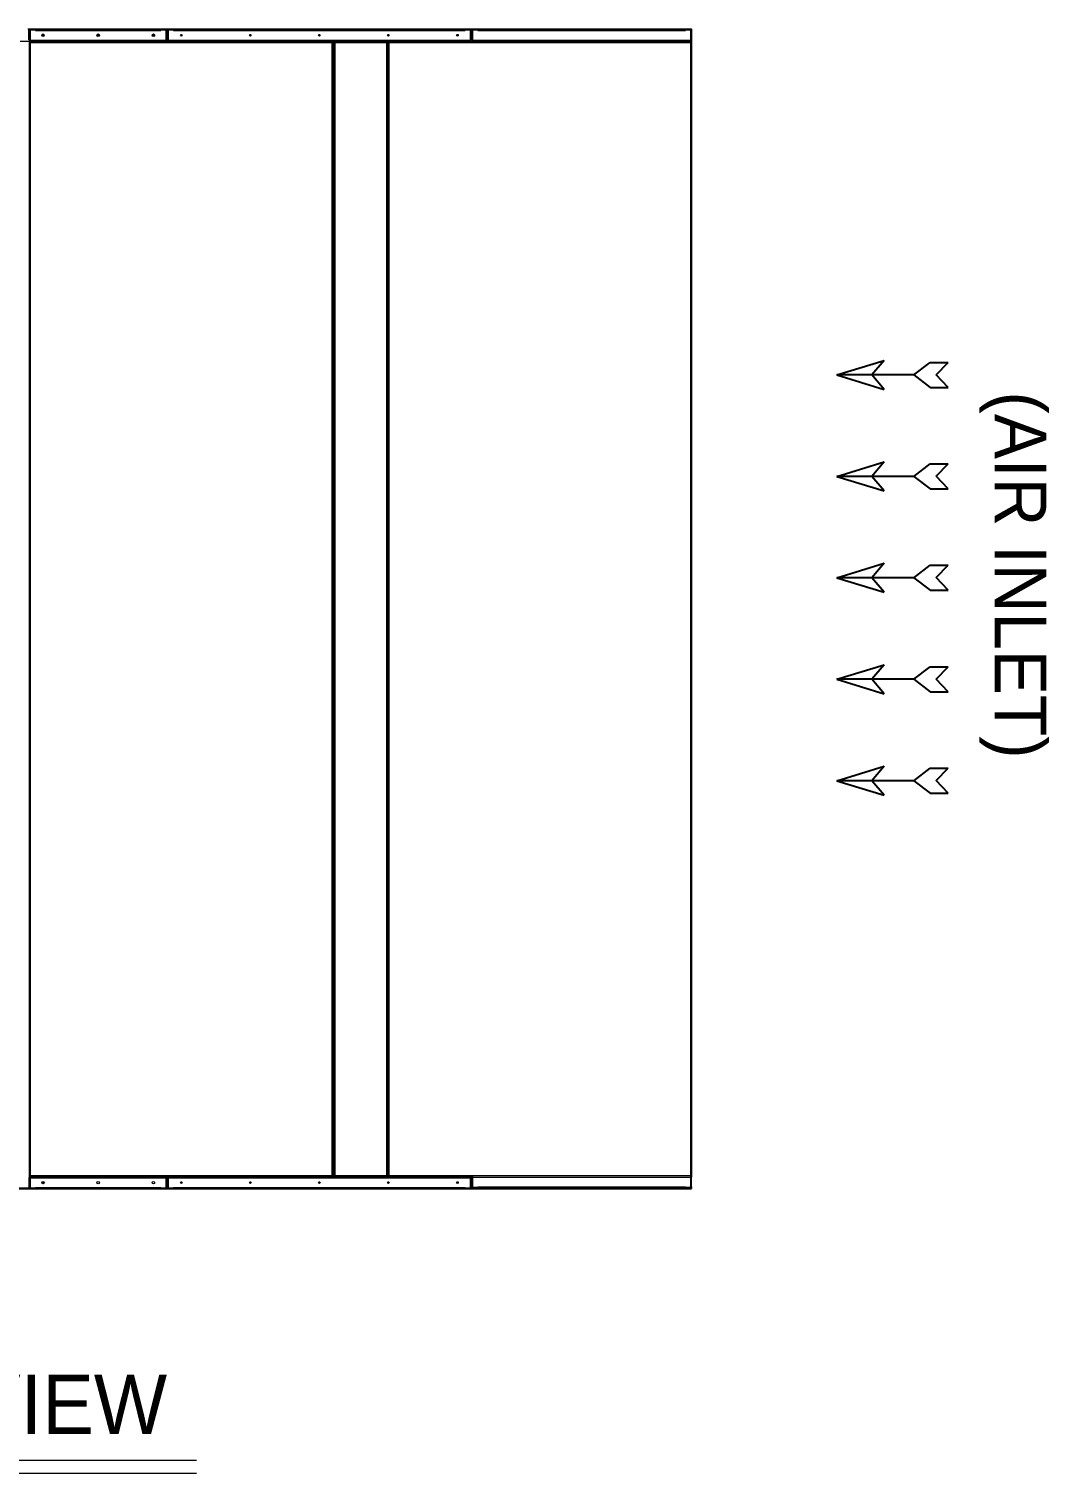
# Model space of a CAD drawing. Header units: millimetres. Extents: x -17070 to 42971, y -291348 to 40590.
# Drawn here: x -4149 to -454, y -277912 to -272681 of the extents above; entities that cross this region are included whole.
import ezdxf
from ezdxf.enums import TextEntityAlignment as Align

# ---------------------------------------------------------------- set-up
doc = ezdxf.new("R2010")
doc.units = ezdxf.units.MM
for name, color, linetype in [('냉각탑_box', 1, 'Continuous'), ('냉각탑_dim', 1, 'Continuous'), ('냉각탑_text', 3, 'Continuous')]:
    doc.layers.add(name, color=color, linetype=linetype)
doc.styles.add('돋움', font='Dotum.ttf')

# ---------------------------------------------------------------- blocks, each defined once
blk = doc.blocks.new('화살표 IN OUT')
at = {"layer": '냉각탑_dim'}
for p, q in [((-163.5, 50), (-121.5, 0)), ((0, 0), (-163.5, 50)), ((-322.7, 43), (-383.9, 43)), ((-343.1, 0.5), (-383.9, 43)), ((-383.9, -43), (-343.1, 0.5)), ((-266.4, 0), (-322.7, 43)), ((-266.4, 0), (-322.7, -43)), ((-266.4, 0), (0, 0)), ((-163.5, -50), (-121.5, 0)), ((0, 0), (-163.5, -50)), ((-322.7, -43), (-383.9, -43))]:
    blk.add_line(p, q, dxfattribs=at)

msp = doc.modelspace()

# ---------------------------------------------------------------- linework, layer by layer
at = {"lineweight": 20}
for p, q in [((-4152.1, -272681.1), (-1749.9, -272681.1)), ((-1751.4, -272681.1), (-1749.9, -276881.1)), ((-1748.8, -272682.3), (-1748.8, -272681.1)), ((-1749.9, -276881.1), (-7148.6, -276881.1)), ((-1748.8, -276879.9), (-1748.8, -276881.1))]:
    msp.add_line(p, q, dxfattribs=at)
at = {"color": 7, "lineweight": 20, "ltscale": 0.015833}
for p, q in [((-4148.8, -272720.3), (-4148.8, -272682.3)), ((-4148.8, -276841.9), (-4148.8, -276879.9))]:
    msp.add_line(p, q, dxfattribs=at)
at = {"color": 7, "lineweight": 20, "ltscale": 0.001083}
for p, q in [((-4146.8, -272682.3), (-4144.2, -272682.3)), ((-1748.8, -272682.3), (-1751.4, -272682.3)), ((-1748.8, -276879.9), (-7148.6, -276879.9))]:
    msp.add_line(p, q, dxfattribs=at)
at = {"color": 7, "lineweight": 20, "ltscale": 0.00172}
msp.add_line((-4146.8, -272686.5), (-4146.8, -272682.3), dxfattribs=at)
at = {"color": 7, "lineweight": 20, "ltscale": 0.014667}
for p, q in [((-4146.8, -272686.5), (-4146.8, -272721.7)), ((-4144.8, -272721.7), (-4144.8, -272686.5)), ((-3650.8, -272721.7), (-3650.8, -272686.5)), ((-3648.8, -272686.5), (-3648.8, -272721.7)), ((-3646.8, -272686.5), (-3646.8, -272721.7)), ((-3644.8, -272721.7), (-3644.8, -272686.5)), ((-2548.8, -272721.7), (-2548.8, -272686.5)), ((-2546.8, -272686.5), (-2546.8, -272721.7)), ((-2544.8, -272686.5), (-2544.8, -272721.7)), ((-2542.8, -272721.7), (-2542.8, -272686.5)), ((-1750.8, -272721.7), (-1750.8, -272686.5)), ((-1748.8, -272686.5), (-1748.8, -272721.7)), ((-4146.8, -276877.7), (-4146.8, -276842.5)), ((-4144.8, -276842.5), (-4144.8, -276877.7)), ((-3650.8, -276842.5), (-3650.8, -276877.7)), ((-3648.8, -276877.7), (-3648.8, -276842.5)), ((-3646.8, -276877.7), (-3646.8, -276842.5)), ((-3644.8, -276842.5), (-3644.8, -276877.7)), ((-2548.8, -276842.5), (-2548.8, -276877.7)), ((-2546.8, -276877.7), (-2546.8, -276842.5)), ((-2544.8, -276875.7), (-2544.8, -276840.5)), ((-2542.8, -276840.5), (-2542.8, -276875.7)), ((-1750.8, -276840.5), (-1750.8, -276875.7)), ((-1748.8, -276875.7), (-1748.8, -276840.5))]:
    msp.add_line(p, q, dxfattribs=at)
at = {"color": 7, "lineweight": 20, "ltscale": 0.000873136}
msp.add_line((-4144.2, -272683.2), (-4144.2, -272681.1), dxfattribs=at)
at = {"color": 7, "lineweight": 20, "ltscale": 0.015146}
msp.add_line((-4144.2, -272685.4), (-4144.2, -272721.7), dxfattribs=at)
at = {"color": 7, "lineweight": 20, "ltscale": 0.01525}
for p, q in [((-4143.9, -272685.1), (-4143.9, -272721.7)), ((-3651.7, -272721.7), (-3651.7, -272685.1)), ((-3643.9, -272685.1), (-3643.9, -272721.7)), ((-2549.7, -272721.7), (-2549.7, -272685.1)), ((-2541.9, -272685.1), (-2541.9, -272721.7)), ((-1751.7, -272721.7), (-1751.7, -272685.1)), ((-4143.9, -276879.1), (-4143.9, -276842.5)), ((-3651.7, -276842.5), (-3651.7, -276879.1)), ((-3643.9, -276879.1), (-3643.9, -276842.5)), ((-2549.7, -276842.5), (-2549.7, -276879.1)), ((-2541.9, -276877.1), (-2541.9, -276840.5)), ((-1751.7, -276840.5), (-1751.7, -276877.1))]:
    msp.add_line(p, q, dxfattribs=at)
at = {"color": 7, "lineweight": 20, "ltscale": 0.007958}
for p, q in [((-4143.9, -272685.1), (-4124.8, -272685.1)), ((-3670.8, -272685.1), (-3651.7, -272685.1)), ((-3643.9, -272685.1), (-3624.8, -272685.1)), ((-2568.8, -272685.1), (-2549.7, -272685.1)), ((-2541.9, -272685.1), (-2522.8, -272685.1)), ((-1770.8, -272685.1), (-1751.7, -272685.1)), ((-4143.9, -276879.1), (-4124.8, -276879.1)), ((-3670.8, -276879.1), (-3651.7, -276879.1)), ((-3643.9, -276879.1), (-3624.8, -276879.1)), ((-2568.8, -276879.1), (-2549.7, -276879.1)), ((-2541.9, -276877.1), (-2522.8, -276877.1)), ((-1770.8, -276877.1), (-1751.7, -276877.1))]:
    msp.add_line(p, q, dxfattribs=at)
at = {"color": 7, "lineweight": 20, "ltscale": 0.006917}
for p, q in [((-4143.4, -272683.1), (-4126.8, -272683.1)), ((-4143.4, -272685.1), (-4126.8, -272685.1)), ((-3668.8, -272683.1), (-3652.2, -272683.1)), ((-3668.8, -272685.1), (-3652.2, -272685.1)), ((-3626.8, -272683.1), (-3643.4, -272683.1)), ((-3626.8, -272685.1), (-3643.4, -272685.1)), ((-2566.8, -272683.1), (-2550.2, -272683.1)), ((-2566.8, -272685.1), (-2550.2, -272685.1)), ((-2541.4, -272683.1), (-2524.8, -272683.1)), ((-2541.4, -272685.1), (-2524.8, -272685.1)), ((-1768.8, -272683.1), (-1752.2, -272683.1)), ((-1768.8, -272685.1), (-1752.2, -272685.1)), ((-4143.4, -276881.1), (-4126.8, -276881.1)), ((-3668.8, -276881.1), (-3652.2, -276881.1)), ((-3626.8, -276881.1), (-3643.4, -276881.1)), ((-2566.8, -276881.1), (-2550.2, -276881.1)), ((-2541.4, -276879.1), (-2524.8, -276879.1)), ((-1768.8, -276879.1), (-1752.2, -276879.1))]:
    msp.add_line(p, q, dxfattribs=at)
at = {"color": 7, "lineweight": 20, "ltscale": 0.000833333}
for p, q in [((-4126.8, -272683.1), (-4126.8, -272685.1)), ((-3670.8, -272683.1), (-3670.8, -272685.1)), ((-3670.8, -272683.1), (-3670.8, -272685.1)), ((-3668.8, -272683.1), (-3668.8, -272685.1)), ((-3626.8, -272683.1), (-3626.8, -272685.1)), ((-2568.8, -272683.1), (-2568.8, -272685.1)), ((-2568.8, -272683.1), (-2568.8, -272685.1)), ((-2566.8, -272683.1), (-2566.8, -272685.1)), ((-2524.8, -272683.1), (-2524.8, -272685.1)), ((-1770.8, -272683.1), (-1770.8, -272685.1)), ((-1770.8, -272683.1), (-1770.8, -272685.1)), ((-1768.8, -272683.1), (-1768.8, -272685.1)), ((-3832.9, -272725.1), (-3832.9, -272727.1)), ((-3776.9, -272727.1), (-3776.9, -272725.1)), ((-3183, -272725.1), (-3183, -272727.1)), ((-3179.7, -272727.1), (-3179.7, -272725.1)), ((-2851.4, -272726.8), (-2851.4, -272728.8)), ((-1806.5, -272725.1), (-1806.5, -272727.1)), ((-3046.8, -272971.1), (-3044.8, -272971.1)), ((-2850.8, -272971.1), (-2848.8, -272971.1)), ((-3046.8, -272997.7), (-3044.8, -272997.7)), ((-3046.8, -272999.1), (-3044.8, -272999.1)), ((-3044.8, -272999.1), (-3046.8, -272999.1)), ((-3044.8, -273001.1), (-3046.8, -273001.1)), ((-3044.8, -273002.5), (-3046.8, -273002.5)), ((-2850.8, -272997.7), (-2848.8, -272997.7)), ((-2848.8, -272999.1), (-2850.8, -272999.1)), ((-2848.8, -273001.1), (-2850.8, -273001.1)), ((-2848.8, -273002.2), (-2850.8, -273002.2)), ((-2848.8, -273005), (-2850.8, -273005)), ((-2850.8, -273007), (-2848.8, -273007)), ((-2850.8, -273008.6), (-2848.8, -273008.6)), ((-2848.8, -273009.8), (-2850.8, -273009.8)), ((-2850.8, -273753.8), (-2848.8, -273753.8)), ((-3046.8, -273765.7), (-3044.8, -273765.7)), ((-3044.8, -273767.1), (-3046.8, -273767.1)), ((-3044.8, -273769.1), (-3046.8, -273769.1)), ((-3046.8, -273771.1), (-3044.8, -273771.1)), ((-3046.8, -273773.1), (-3044.8, -273773.1)), ((-3044.8, -273774.5), (-3046.8, -273774.5)), ((-3044.8, -273801.1), (-3046.8, -273801.1)), ((-2850.8, -273771.1), (-2848.8, -273771.1)), ((-2850.8, -273773.1), (-2848.8, -273773.1)), ((-2848.8, -273774.5), (-2850.8, -273774.5)), ((-2848.8, -273801.1), (-2850.8, -273801.1)), ((-3046.8, -273984.1), (-3044.8, -273984.1)), ((-2850.8, -273984.1), (-2848.8, -273984.1)), ((-3044.8, -274020.7), (-3046.8, -274020.7)), ((-3044.8, -274022.1), (-3046.8, -274022.1)), ((-3044.8, -274065.1), (-3046.8, -274065.1)), ((-3044.8, -274066.7), (-3046.8, -274066.7)), ((-3044.8, -274068.7), (-3046.8, -274068.7)), ((-2848.8, -274020.7), (-2850.8, -274020.7)), ((-2848.8, -274022.1), (-2850.8, -274022.1)), ((-2848.8, -274025.1), (-2850.8, -274025.1)), ((-2848.8, -274027.1), (-2850.8, -274027.1)), ((-2848.8, -274028), (-2850.8, -274028)), ((-2850.8, -274062.2), (-2848.8, -274062.2)), ((-2848.8, -274063.1), (-2850.8, -274063.1)), ((-2848.8, -274065.1), (-2850.8, -274065.1)), ((-2848.8, -274065.1), (-2850.8, -274065.1)), ((-2848.8, -274066.7), (-2850.8, -274066.7)), ((-2848.8, -274068.7), (-2850.8, -274068.7)), ((-3044.8, -274072.1), (-3046.8, -274072.1)), ((-3046.8, -274073.5), (-3044.8, -274073.5)), ((-3044.8, -274110.1), (-3046.8, -274110.1)), ((-2848.8, -274072.1), (-2850.8, -274072.1)), ((-2850.8, -274073.5), (-2848.8, -274073.5)), ((-2848.8, -274110.1), (-2850.8, -274110.1)), ((-3046.8, -274443.1), (-3044.8, -274443.1)), ((-3046.8, -274469.7), (-3044.8, -274469.7)), ((-3046.8, -274471.1), (-3044.8, -274471.1)), ((-3044.8, -274471.1), (-3046.8, -274471.1)), ((-3044.8, -274473.1), (-3046.8, -274473.1)), ((-3044.8, -274474.5), (-3046.8, -274474.5)), ((-2850.8, -274443.1), (-2848.8, -274443.1)), ((-2850.8, -274469.7), (-2848.8, -274469.7)), ((-2848.8, -274471.1), (-2850.8, -274471.1)), ((-2848.8, -274473), (-2850.8, -274473)), ((-2848.8, -274473.1), (-2850.8, -274473.1)), ((-2850.8, -274475), (-2848.8, -274475)), ((-2850.8, -274476.6), (-2848.8, -274476.6)), ((-2848.8, -274477.8), (-2850.8, -274477.8)), ((-3046.8, -275087.7), (-3044.8, -275087.7)), ((-3044.8, -275089.1), (-3046.8, -275089.1)), ((-3044.8, -275091.1), (-3046.8, -275091.1)), ((-3046.8, -275093.1), (-3044.8, -275093.1)), ((-3046.8, -275095.1), (-3044.8, -275095.1)), ((-3044.8, -275096.5), (-3046.8, -275096.5)), ((-2850.8, -275071.8), (-2848.8, -275071.8)), ((-2848.8, -275091.8), (-2850.8, -275091.8)), ((-2850.8, -275093.1), (-2848.8, -275093.1)), ((-2850.8, -275095.1), (-2848.8, -275095.1)), ((-2848.8, -275096.5), (-2850.8, -275096.5)), ((-3044.8, -275123.1), (-3046.8, -275123.1)), ((-2848.8, -275123.1), (-2850.8, -275123.1)), ((-3046.8, -275456.1), (-3044.8, -275456.1)), ((-2850.8, -275456.1), (-2848.8, -275456.1)), ((-3044.8, -275492.7), (-3046.8, -275492.7)), ((-3044.8, -275494.1), (-3046.8, -275494.1)), ((-2848.8, -275492.7), (-2850.8, -275492.7)), ((-2848.8, -275494.1), (-2850.8, -275494.1)), ((-2848.8, -275497.1), (-2850.8, -275497.1)), ((-2848.8, -275499.1), (-2850.8, -275499.1)), ((-2848.8, -275500), (-2850.8, -275500)), ((-2850.8, -275534.2), (-2848.8, -275534.2)), ((-2848.8, -275535.1), (-2850.8, -275535.1)), ((-3044.8, -275537.1), (-3046.8, -275537.1)), ((-3044.8, -275538.7), (-3046.8, -275538.7)), ((-3044.8, -275540.7), (-3046.8, -275540.7)), ((-3044.8, -275544.1), (-3046.8, -275544.1)), ((-3046.8, -275545.5), (-3044.8, -275545.5)), ((-3044.8, -275582.1), (-3046.8, -275582.1)), ((-2848.8, -275537.1), (-2850.8, -275537.1)), ((-2848.8, -275537.1), (-2850.8, -275537.1)), ((-2848.8, -275538.7), (-2850.8, -275538.7)), ((-2848.8, -275540.7), (-2850.8, -275540.7)), ((-2848.8, -275544.1), (-2850.8, -275544.1)), ((-2850.8, -275545.5), (-2848.8, -275545.5)), ((-2848.8, -275582.1), (-2850.8, -275582.1)), ((-3046.8, -275765.1), (-3044.8, -275765.1)), ((-3046.8, -275791.7), (-3044.8, -275791.7)), ((-3046.8, -275793.1), (-3044.8, -275793.1)), ((-3044.8, -275793.1), (-3046.8, -275793.1)), ((-3044.8, -275795.1), (-3046.8, -275795.1)), ((-3044.8, -275796.5), (-3046.8, -275796.5)), ((-2850.8, -275765.1), (-2848.8, -275765.1)), ((-2850.8, -275791.7), (-2848.8, -275791.7)), ((-2848.8, -275792), (-2850.8, -275792)), ((-2848.8, -275793.1), (-2850.8, -275793.1)), ((-2848.8, -275795.1), (-2850.8, -275795.1)), ((-2850.8, -275795.6), (-2848.8, -275795.6)), ((-2848.8, -275796.8), (-2850.8, -275796.8)), ((-3046.8, -276559.7), (-3044.8, -276559.7)), ((-3044.8, -276561.1), (-3046.8, -276561.1)), ((-3044.8, -276563.1), (-3046.8, -276563.1)), ((-3046.8, -276565.1), (-3044.8, -276565.1)), ((-3046.8, -276567.1), (-3044.8, -276567.1)), ((-3044.8, -276568.5), (-3046.8, -276568.5)), ((-2850.8, -276540.8), (-2848.8, -276540.8)), ((-2848.8, -276560.8), (-2850.8, -276560.8)), ((-2850.8, -276565.1), (-2848.8, -276565.1)), ((-2850.8, -276567.1), (-2848.8, -276567.1)), ((-2848.8, -276568.5), (-2850.8, -276568.5)), ((-3044.8, -276595.1), (-3046.8, -276595.1)), ((-2848.8, -276595.1), (-2850.8, -276595.1)), ((-3044.8, -276833.7), (-3046.8, -276833.7)), ((-3044.8, -276837.1), (-3046.8, -276837.1)), ((-2850.8, -276834.1), (-2848.8, -276834.1)), ((-4126.8, -276881.1), (-4126.8, -276879.1)), ((-3670.8, -276881.1), (-3670.8, -276879.1)), ((-3670.8, -276881.1), (-3670.8, -276879.1)), ((-3668.8, -276881.1), (-3668.8, -276879.1)), ((-3626.8, -276881.1), (-3626.8, -276879.1)), ((-2568.8, -276881.1), (-2568.8, -276879.1)), ((-2568.8, -276881.1), (-2568.8, -276879.1)), ((-2566.8, -276881.1), (-2566.8, -276879.1)), ((-2524.8, -276879.1), (-2524.8, -276877.1)), ((-1770.8, -276879.1), (-1770.8, -276877.1)), ((-1770.8, -276879.1), (-1770.8, -276877.1)), ((-1768.8, -276879.1), (-1768.8, -276877.1))]:
    msp.add_line(p, q, dxfattribs=at)
at = {"color": 7, "lineweight": 20, "ltscale": 0.000834351}
msp.add_line((-4126.8, -272684.3), (-4124.8, -272684.3), dxfattribs=at)
at = {"color": 7, "lineweight": 20, "ltscale": 0.000834357}
msp.add_line((-4126.8, -272685.1), (-4124.8, -272685.1), dxfattribs=at)
at = {"color": 7, "lineweight": 20, "ltscale": 0.189167}
for p, q in [((-4124.8, -272683.1), (-3670.8, -272683.1)), ((-4124.8, -272683.1), (-3670.8, -272683.1)), ((-4124.8, -272686.5), (-3670.8, -272686.5)), ((-4124.8, -276877.7), (-3670.8, -276877.7)), ((-4124.8, -276881.1), (-3670.8, -276881.1))]:
    msp.add_line(p, q, dxfattribs=at)
at = {"color": 7, "lineweight": 20, "ltscale": 0.001417}
for p, q in [((-4124.8, -272683.1), (-4124.8, -272686.5)), ((-3624.8, -272683.1), (-3624.8, -272686.5)), ((-2522.8, -272683.1), (-2522.8, -272686.5)), ((-4124.8, -276881.1), (-4124.8, -276877.7)), ((-3624.8, -276881.1), (-3624.8, -276877.7)), ((-2522.8, -276879.1), (-2522.8, -276875.7))]:
    msp.add_line(p, q, dxfattribs=at)
at = {"color": 7, "lineweight": 20, "ltscale": 0.000583333}
for p, q in [((-4124.8, -272685.1), (-4124.8, -272686.5)), ((-3670.8, -272686.5), (-3670.8, -272685.1)), ((-3624.8, -272685.1), (-3624.8, -272686.5)), ((-2568.8, -272686.5), (-2568.8, -272685.1)), ((-2522.8, -272685.1), (-2522.8, -272686.5)), ((-1770.8, -272686.5), (-1770.8, -272685.1)), ((-4124.8, -276879.1), (-4124.8, -276877.7)), ((-3670.8, -276877.7), (-3670.8, -276879.1)), ((-3624.8, -276879.1), (-3624.8, -276877.7)), ((-2568.8, -276877.7), (-2568.8, -276879.1)), ((-2522.8, -276877.1), (-2522.8, -276875.7)), ((-1770.8, -276875.7), (-1770.8, -276877.1))]:
    msp.add_line(p, q, dxfattribs=at)
at = {"color": 7, "lineweight": 20, "ltscale": 0.000832315}
msp.add_line((-3670.8, -272684.3), (-3668.8, -272684.3), dxfattribs=at)
at = {"color": 7, "lineweight": 20, "ltscale": 0.00083231}
msp.add_line((-3670.8, -272685.1), (-3668.8, -272685.1), dxfattribs=at)
at = {"color": 7, "lineweight": 20, "ltscale": 0.015212}
for p, q in [((-3651.7, -272685.2), (-3651.7, -272721.7)), ((-2549.7, -272685.2), (-2549.7, -272721.7)), ((-1751.7, -272685.2), (-1751.7, -272721.7)), ((-3651.7, -276879), (-3651.7, -276842.5)), ((-2549.7, -276879), (-2549.7, -276842.5)), ((-1751.7, -276877), (-1751.7, -276840.5))]:
    msp.add_line(p, q, dxfattribs=at)
at = {"color": 7, "lineweight": 20, "ltscale": 0.001506}
msp.add_line((-3649.6, -272684.3), (-3646, -272684.3), dxfattribs=at)
at = {"color": 7, "lineweight": 20, "ltscale": 0.000374999}
for p, q in [((-3643.9, -272688.5), (-3644.8, -272688.5)), ((-3643.9, -276875.7), (-3644.8, -276875.7))]:
    msp.add_line(p, q, dxfattribs=at)
at = {"color": 7, "lineweight": 20, "ltscale": 0.000833847}
msp.add_line((-3626.8, -272684.3), (-3624.8, -272684.3), dxfattribs=at)
at = {"color": 7, "lineweight": 20, "ltscale": 0.000833853}
msp.add_line((-3626.8, -272685.1), (-3624.8, -272685.1), dxfattribs=at)
at = {"color": 7, "lineweight": 20, "ltscale": 0.037104}
msp.add_line((-3535.8, -272683.1), (-3624.8, -272683.1), dxfattribs=at)
at = {"color": 7, "lineweight": 20, "ltscale": 0.44}
for p, q in [((-3624.8, -272683.1), (-2568.8, -272683.1)), ((-3624.8, -272686.5), (-2568.8, -272686.5)), ((-3624.8, -276877.7), (-2568.8, -276877.7)), ((-3624.8, -276881.1), (-2568.8, -276881.1))]:
    msp.add_line(p, q, dxfattribs=at)
at = {"color": 7, "lineweight": 20, "ltscale": 0.004146}
msp.add_line((-3535.8, -272683.1), (-3525.8, -272683.1), dxfattribs=at)
at = {"color": 7, "lineweight": 20, "ltscale": 0.004167}
msp.add_line((-3525.8, -272683.1), (-3515.8, -272683.1), dxfattribs=at)
at = {"color": 7, "lineweight": 20, "ltscale": 0.394604}
msp.add_line((-2568.8, -272683.1), (-3515.9, -272683.1), dxfattribs=at)
at = {"color": 7, "lineweight": 20, "ltscale": 0.000832819}
msp.add_line((-2568.8, -272684.3), (-2566.8, -272684.3), dxfattribs=at)
at = {"color": 7, "lineweight": 20, "ltscale": 0.000832814}
msp.add_line((-2568.8, -272685.1), (-2566.8, -272685.1), dxfattribs=at)
at = {"color": 7, "lineweight": 20, "ltscale": 0.000375001}
for p, q in [((-2548.8, -272688.5), (-2549.7, -272688.5)), ((-2548.8, -276875.7), (-2549.7, -276875.7))]:
    msp.add_line(p, q, dxfattribs=at)
at = {"color": 7, "lineweight": 20, "ltscale": 0.001508}
msp.add_line((-2547.6, -272684.3), (-2544, -272684.3), dxfattribs=at)
at = {"color": 7, "lineweight": 20, "ltscale": 0.000833959}
msp.add_line((-2524.8, -272684.3), (-2522.8, -272684.3), dxfattribs=at)
at = {"color": 7, "lineweight": 20, "ltscale": 0.000833964}
msp.add_line((-2524.8, -272685.1), (-2522.8, -272685.1), dxfattribs=at)
at = {"color": 7, "lineweight": 20, "ltscale": 0.313333}
for p, q in [((-2522.8, -272683.1), (-1770.8, -272683.1)), ((-2522.8, -272686.5), (-1770.8, -272686.5)), ((-2522.8, -276875.7), (-1770.8, -276875.7)), ((-2522.8, -276879.1), (-1770.8, -276879.1))]:
    msp.add_line(p, q, dxfattribs=at)
at = {"color": 7, "lineweight": 20, "ltscale": 0.000832693}
msp.add_line((-1770.8, -272684.3), (-1768.8, -272684.3), dxfattribs=at)
at = {"color": 7, "lineweight": 20, "ltscale": 0.000832687}
msp.add_line((-1770.8, -272685.1), (-1768.8, -272685.1), dxfattribs=at)
at = {"color": 7, "lineweight": 20, "ltscale": 0.000872667}
msp.add_line((-1751.4, -272683.2), (-1751.4, -272681.1), dxfattribs=at)
at = {"color": 7, "lineweight": 20, "ltscale": 0.015148}
msp.add_line((-1751.4, -272685.4), (-1751.4, -272721.7), dxfattribs=at)
at = {"color": 7, "lineweight": 20, "ltscale": 0.001669}
msp.add_line((-1748.8, -272682.3), (-1748.8, -272686.3), dxfattribs=at)
at = {"color": 7, "lineweight": 20, "ltscale": 0.015372}
msp.add_line((-4180.4, -272725.1), (-4143.5, -272725.1), dxfattribs=at)
at = {"color": 7, "lineweight": 20, "ltscale": 0.001387}
msp.add_line((-4146.8, -272725.1), (-4146.8, -272721.8), dxfattribs=at)
at = {"color": 7, "lineweight": 20, "ltscale": 0.000562932}
for p, q in [((-4145.5, -272728.8), (-4146.8, -272728.8)), ((-3048.2, -272728.8), (-3046.8, -272728.8)), ((-3043.5, -272728.8), (-3044.8, -272728.8)), ((-2852.8, -272726.8), (-2851.4, -272726.8)), ((-2852.2, -272728.8), (-2850.8, -272728.8)), ((-2847.5, -272728.8), (-2848.8, -272728.8)), ((-1750.2, -272728.8), (-1748.8, -272728.8)), ((-4145.5, -276837.4), (-4146.8, -276837.4)), ((-3048.2, -276837.4), (-3046.8, -276837.4)), ((-3043.5, -276837.4), (-3044.8, -276837.4)), ((-2852.2, -276837.4), (-2850.8, -276837.4)), ((-2847.5, -276837.4), (-2848.8, -276837.4)), ((-1750.2, -276837.4), (-1748.8, -276837.4))]:
    msp.add_line(p, q, dxfattribs=at)
at = {"color": 7, "lineweight": 20}
for p, q in [((-4146.8, -276837.4), (-4146.8, -272728.8)), ((-4143.4, -276835.7), (-4143.4, -272730.5)), ((-3050.2, -276835.7), (-3050.2, -272730.5)), ((-3046.8, -276837.4), (-3046.8, -272728.8)), ((-3044.8, -272728.8), (-3044.8, -276837.4)), ((-3041.4, -272730.5), (-3041.4, -276835.7)), ((-2854.2, -272730.5), (-2854.2, -276835.7)), ((-2850.8, -272728.8), (-2850.8, -276837.4)), ((-2848.8, -272728.8), (-2848.8, -276837.4)), ((-2845.4, -272730.5), (-2845.4, -276835.7)), ((-1752.2, -272730.5), (-1752.2, -276835.7)), ((-1748.8, -272728.8), (-1748.8, -276837.4))]:
    msp.add_line(p, q, dxfattribs=at)
at = {"color": 7, "lineweight": 20, "ltscale": 0.000448698}
for p, q in [((-4145.5, -272724.4), (-4144.8, -272723.6)), ((-3650.2, -272724.4), (-3650.8, -272723.6)), ((-3645.5, -272724.4), (-3644.8, -272723.6)), ((-2548.2, -272724.4), (-2548.8, -272723.6)), ((-2543.5, -272724.4), (-2542.8, -272723.6)), ((-1750.2, -272724.4), (-1750.8, -272723.6)), ((-4145.5, -276839.8), (-4144.8, -276840.7)), ((-3650.2, -276839.8), (-3650.8, -276840.7)), ((-3645.5, -276839.8), (-3644.8, -276840.7)), ((-2548.2, -276839.8), (-2548.8, -276840.7))]:
    msp.add_line(p, q, dxfattribs=at)
at = {"color": 7, "lineweight": 20, "ltscale": 0.000502197}
for p, q in [((-4145.5, -272728.8), (-4144.3, -272728.8)), ((-3048.2, -272728.8), (-3049.4, -272728.8)), ((-3043.5, -272728.8), (-3042.3, -272728.8)), ((-2852.8, -272726.8), (-2854, -272726.8)), ((-2852.2, -272728.8), (-2853.4, -272728.8)), ((-2847.5, -272728.8), (-2846.3, -272728.8)), ((-1750.2, -272728.8), (-1751.4, -272728.8)), ((-4145.5, -276837.4), (-4144.3, -276837.4)), ((-3048.2, -276837.4), (-3049.4, -276837.4)), ((-3043.5, -276837.4), (-3042.3, -276837.4)), ((-2852.2, -276837.4), (-2853.4, -276837.4))]:
    msp.add_line(p, q, dxfattribs=at)
at = {"color": 7, "lineweight": 20, "ltscale": 0.000375}
for p, q in [((-4143.9, -272721.7), (-4144.8, -272721.7)), ((-4143.9, -272721.7), (-4144.8, -272721.7)), ((-4143.9, -272727.1), (-4144.8, -272727.1)), ((-3651.7, -272721.7), (-3650.8, -272721.7)), ((-3651.7, -272721.7), (-3650.8, -272721.7)), ((-3643.9, -272721.7), (-3644.8, -272721.7)), ((-3643.9, -272721.7), (-3644.8, -272721.7)), ((-3049.7, -272727.1), (-3048.8, -272727.1)), ((-3041.9, -272727.1), (-3042.8, -272727.1)), ((-2853.7, -272727.1), (-2852.8, -272727.1)), ((-2845.9, -272727.1), (-2846.8, -272727.1)), ((-2549.7, -272721.7), (-2548.8, -272721.7)), ((-2549.7, -272721.7), (-2548.8, -272721.7)), ((-2541.9, -272721.7), (-2542.8, -272721.7)), ((-2541.9, -272721.7), (-2542.8, -272721.7)), ((-1751.7, -272721.7), (-1750.8, -272721.7)), ((-1751.7, -272721.7), (-1750.8, -272721.7)), ((-1751.7, -272727.1), (-1750.8, -272727.1)), ((-3045.5, -274028), (-3045.5, -274027.1)), ((-3045.5, -274062.2), (-3045.5, -274063.1)), ((-3045.5, -275500), (-3045.5, -275499.1)), ((-3045.5, -275534.2), (-3045.5, -275535.1)), ((-4143.9, -276839.1), (-4144.8, -276839.1)), ((-4143.9, -276842.5), (-4144.8, -276842.5)), ((-3651.7, -276842.5), (-3650.8, -276842.5)), ((-3643.9, -276842.5), (-3644.8, -276842.5)), ((-3049.7, -276839.1), (-3048.8, -276839.1)), ((-3041.9, -276839.1), (-3042.8, -276839.1)), ((-2853.7, -276839.1), (-2852.8, -276839.1)), ((-2845.9, -276839.1), (-2846.8, -276839.1)), ((-2549.7, -276842.5), (-2548.8, -276842.5)), ((-2541.9, -276840.5), (-2542.8, -276840.5)), ((-1751.7, -276840.5), (-1750.8, -276840.5))]:
    msp.add_line(p, q, dxfattribs=at)
at = {"color": 7, "lineweight": 20, "ltscale": 0.001002}
for p, q in [((-4144.8, -272724.1), (-4144.8, -272721.7)), ((-3650.8, -272724.1), (-3650.8, -272721.7)), ((-3644.8, -272724.1), (-3644.8, -272721.7)), ((-2548.8, -272724.1), (-2548.8, -272721.7)), ((-2542.8, -272724.1), (-2542.8, -272721.7)), ((-1750.8, -272724.1), (-1750.8, -272721.7)), ((-4144.8, -276840.1), (-4144.8, -276842.5)), ((-3650.8, -276840.1), (-3650.8, -276842.5)), ((-3644.8, -276840.1), (-3644.8, -276842.5)), ((-2548.8, -276840.1), (-2548.8, -276842.5)), ((-2542.8, -276838.1), (-2542.8, -276840.5)), ((-1750.8, -276838.1), (-1750.8, -276840.5))]:
    msp.add_line(p, q, dxfattribs=at)
at = {"color": 7, "lineweight": 20, "ltscale": 0.000414929}
for p, q in [((-4144.8, -272728.1), (-4144.8, -272727.1)), ((-3048.8, -272728.1), (-3048.8, -272727.1)), ((-3042.8, -272728.1), (-3042.8, -272727.1)), ((-2853.4, -272726.1), (-2853.4, -272725.1)), ((-2852.8, -272728.1), (-2852.8, -272727.1)), ((-2846.8, -272728.1), (-2846.8, -272727.1)), ((-1750.8, -272728.1), (-1750.8, -272727.1)), ((-4144.8, -276838.1), (-4144.8, -276839.1)), ((-3048.8, -276838.1), (-3048.8, -276839.1)), ((-3042.8, -276838.1), (-3042.8, -276839.1)), ((-2852.8, -276838.1), (-2852.8, -276839.1)), ((-2846.8, -276838.1), (-2846.8, -276839.1))]:
    msp.add_line(p, q, dxfattribs=at)
at = {"color": 7, "lineweight": 20, "ltscale": 0.000293404}
for p, q in [((-4144.8, -272728.1), (-4144.8, -272728.8)), ((-3048.8, -272728.1), (-3048.8, -272728.8)), ((-3042.8, -272728.1), (-3042.8, -272728.8)), ((-2853.4, -272726.1), (-2853.4, -272726.8)), ((-2852.8, -272728.1), (-2852.8, -272728.8)), ((-2846.8, -272728.1), (-2846.8, -272728.8)), ((-1750.8, -272728.1), (-1750.8, -272728.8)), ((-4144.8, -276838.1), (-4144.8, -276837.4)), ((-3048.8, -276838.1), (-3048.8, -276837.4)), ((-3042.8, -276838.1), (-3042.8, -276837.4)), ((-2852.8, -276838.1), (-2852.8, -276837.4)), ((-2846.8, -276838.1), (-2846.8, -276837.4)), ((-1750.8, -276838.1), (-1750.8, -276837.4))]:
    msp.add_line(p, q, dxfattribs=at)
at = {"color": 7, "lineweight": 20, "ltscale": 4.00539e-05}
msp.add_line((-4144.2, -272725), (-4144.2, -272725.1), dxfattribs=at)
at = {"color": 7, "lineweight": 20, "ltscale": 0.205083}
for p, q in [((-4143.9, -272721.7), (-3651.7, -272721.7)), ((-4143.9, -276842.5), (-3651.7, -276842.5))]:
    msp.add_line(p, q, dxfattribs=at)
at = {"color": 7, "lineweight": 20, "ltscale": 0.455917}
for p, q in [((-4143.9, -272727.1), (-3049.7, -272727.1)), ((-3643.9, -272721.7), (-2549.7, -272721.7)), ((-2845.9, -272727.1), (-1751.7, -272727.1)), ((-3049.7, -276839.1), (-4143.9, -276839.1)), ((-3643.9, -276842.5), (-2549.7, -276842.5))]:
    msp.add_line(p, q, dxfattribs=at)
at = {"color": 7, "lineweight": 20, "ltscale": 0.204667}
for p, q in [((-4143.4, -272725.1), (-3652.2, -272725.1)), ((-4143.4, -276839.1), (-3652.2, -276839.1))]:
    msp.add_line(p, q, dxfattribs=at)
at = {"color": 7, "lineweight": 20, "ltscale": 0.4555}
for p, q in [((-4143.4, -272730.5), (-3050.2, -272730.5)), ((-3643.4, -272725.1), (-2550.2, -272725.1)), ((-2845.4, -272730.5), (-1752.2, -272730.5)), ((-3050.2, -276835.7), (-4143.4, -276835.7)), ((-3643.4, -276839.1), (-2550.2, -276839.1)), ((-1752.2, -276835.7), (-2845.4, -276835.7))]:
    msp.add_line(p, q, dxfattribs=at)
at = {"color": 7, "lineweight": 20, "ltscale": 0.000199275}
msp.add_line((-3733, -272726.8), (-3733.4, -272727.1), dxfattribs=at)
at = {"color": 7, "lineweight": 20, "ltscale": 0.000369598}
msp.add_line((-3733.2, -272726.1), (-3732.7, -272726.8), dxfattribs=at)
at = {"color": 7, "lineweight": 20, "ltscale": 0.001228}
msp.add_line((-3733, -272726.8), (-3730.1, -272726.8), dxfattribs=at)
at = {"color": 7, "lineweight": 20, "ltscale": 0.000708333}
msp.add_line((-3731.4, -272725.1), (-3731.4, -272726.8), dxfattribs=at)
at = {"color": 7, "lineweight": 20, "ltscale": 0.000125566}
msp.add_line((-3730.1, -272726.8), (-3730.1, -272727.1), dxfattribs=at)
at = {"color": 7, "lineweight": 20, "ltscale": 1.86596e-06}
msp.add_line((-3729.6, -272726.8), (-3729.6, -272726.8), dxfattribs=at)
at = {"color": 7, "lineweight": 20, "ltscale": 0.00022498}
msp.add_line((-3729.6, -272726.8), (-3729, -272726.8), dxfattribs=at)
at = {"color": 7, "lineweight": 20, "ltscale": 0.003628}
msp.add_line((-3652.2, -272725.1), (-3643.5, -272725.1), dxfattribs=at)
at = {"color": 7, "lineweight": 20, "ltscale": 0.000375519}
msp.add_line((-3643.9, -272721.7), (-3644.8, -272721.7), dxfattribs=at)
at = {"color": 7, "lineweight": 20, "ltscale": 0.0025}
msp.add_line((-3048.8, -272728.5), (-3042.8, -272728.5), dxfattribs=at)
at = {"color": 7, "lineweight": 20, "ltscale": 0.078417}
for p, q in [((-3041.9, -272727.1), (-2853.7, -272727.1)), ((-2853.7, -276839.1), (-3041.9, -276839.1))]:
    msp.add_line(p, q, dxfattribs=at)
at = {"color": 7, "lineweight": 20, "ltscale": 0.078}
for p, q in [((-3041.4, -272730.5), (-2854.2, -272730.5)), ((-2854.2, -276835.7), (-3041.4, -276835.7))]:
    msp.add_line(p, q, dxfattribs=at)
at = {"color": 7, "lineweight": 20, "ltscale": 0.014417}
for p, q in [((-2912.4, -272730.7), (-2947, -272730.7)), ((-2947, -276835.5), (-2912.4, -276835.5))]:
    msp.add_line(p, q, dxfattribs=at)
at = {"color": 7, "lineweight": 20, "ltscale": 0.001905}
msp.add_line((-2846.8, -272728.1), (-2851.4, -272728.1), dxfattribs=at)
at = {"color": 7, "lineweight": 20, "ltscale": 0.000374481}
msp.add_line((-2548.8, -272721.7), (-2549.7, -272721.7), dxfattribs=at)
at = {"color": 7, "lineweight": 20, "ltscale": 0.32925}
for p, q in [((-2541.9, -272721.7), (-1751.7, -272721.7)), ((-2541.9, -276840.5), (-1751.7, -276840.5))]:
    msp.add_line(p, q, dxfattribs=at)
at = {"color": 7, "lineweight": 20, "ltscale": 0.328833}
msp.add_line((-2541.4, -272725.1), (-1752.2, -272725.1), dxfattribs=at)
at = {"color": 7, "lineweight": 20, "ltscale": 0.000832956}
msp.add_line((-2523.5, -272727.1), (-2523.5, -272725.1), dxfattribs=at)
at = {"color": 7, "lineweight": 20, "ltscale": 0.000873628}
msp.add_line((-1751.4, -272725), (-1751.4, -272727.1), dxfattribs=at)
at = {"color": 7, "lineweight": 20, "ltscale": 0.000414952}
msp.add_line((-1749.8, -272728.1), (-1750.5, -272728.8), dxfattribs=at)
at = {"color": 7, "lineweight": 20, "ltscale": 0.002879}
msp.add_line((-1748.8, -272721.9), (-1748.8, -272728.8), dxfattribs=at)
at = {"color": 7, "lineweight": 20, "ltscale": 5.94511e-06}
msp.add_line((-1748.8, -272730.5), (-1748.8, -272730.5), dxfattribs=at)
at = {"color": 7, "lineweight": 20, "ltscale": 8.50581e-06}
msp.add_line((-1748.8, -272730.5), (-1748.8, -272730.5), dxfattribs=at)
at = {"color": 7, "lineweight": 20, "ltscale": 1.00793e-05}
for p, q in [((-1748.8, -272730.5), (-1748.8, -272730.5)), ((-1748.8, -276835.8), (-1748.8, -276835.7))]:
    msp.add_line(p, q, dxfattribs=at)
at = {"color": 7, "lineweight": 20, "ltscale": 0.000833717}
for p, q in [((-2850.8, -272887.2), (-2848.8, -272887.2)), ((-2850.8, -272892.4), (-2848.8, -272892.4)), ((-2850.8, -272965), (-2848.8, -272965)), ((-2850.8, -274433), (-2848.8, -274433)), ((-2850.8, -275752), (-2848.8, -275752)), ((-2850.8, -276665.4), (-2848.8, -276665.4)), ((-2850.8, -276670.6), (-2848.8, -276670.6))]:
    msp.add_line(p, q, dxfattribs=at)
at = {"color": 7, "lineweight": 20, "ltscale": 0.000833723}
for p, q in [((-2850.8, -273805.8), (-2848.8, -273805.8)), ((-2850.8, -275764), (-2848.8, -275764))]:
    msp.add_line(p, q, dxfattribs=at)
at = {"color": 7, "lineweight": 20, "ltscale": 0.000542151}
for p, q in [((-3045.5, -274025.1), (-3046.8, -274025.1)), ((-3045.5, -274027.1), (-3046.8, -274027.1)), ((-3045.5, -274028), (-3046.8, -274028)), ((-3046.8, -274062.2), (-3045.5, -274062.2)), ((-3045.5, -274063.1), (-3046.8, -274063.1)), ((-3045.5, -274065.1), (-3046.8, -274065.1)), ((-3045.5, -275497.1), (-3046.8, -275497.1)), ((-3045.5, -275499.1), (-3046.8, -275499.1)), ((-3045.5, -275500), (-3046.8, -275500)), ((-3046.8, -275534.2), (-3045.5, -275534.2)), ((-3045.5, -275535.1), (-3046.8, -275535.1)), ((-3045.5, -275537.1), (-3046.8, -275537.1))]:
    msp.add_line(p, q, dxfattribs=at)
at = {"color": 7, "lineweight": 20, "ltscale": 0.000291559}
for p, q in [((-3044.8, -274027.1), (-3045.5, -274027.1)), ((-3044.8, -274063.1), (-3045.5, -274063.1)), ((-3044.8, -275499.1), (-3045.5, -275499.1)), ((-3044.8, -275535.1), (-3045.5, -275535.1))]:
    msp.add_line(p, q, dxfattribs=at)
at = {"color": 7, "lineweight": 20, "ltscale": 0.01425}
for p, q in [((-3045.5, -274062.2), (-3045.5, -274028)), ((-3045.5, -275534.2), (-3045.5, -275500))]:
    msp.add_line(p, q, dxfattribs=at)
at = {"color": 7, "lineweight": 20, "ltscale": 0.000833304}
msp.add_line((-2850.8, -275123.8), (-2848.8, -275123.8), dxfattribs=at)
at = {"color": 7, "lineweight": 20, "ltscale": 0.002042}
msp.add_line((-4146.8, -276842.3), (-4146.8, -276837.4), dxfattribs=at)
at = {"color": 7, "lineweight": 20, "ltscale": 3.82162e-05}
msp.add_line((-4144.2, -276839.2), (-4144.2, -276839.1), dxfattribs=at)
at = {"color": 7, "lineweight": 20, "ltscale": 0.01475}
msp.add_line((-4144.2, -276877.9), (-4144.2, -276842.5), dxfattribs=at)
at = {"color": 7, "lineweight": 20, "ltscale": 7.29161e-06}
msp.add_line((-3643.5, -276839.1), (-3643.5, -276839.1), dxfattribs=at)
at = {"color": 7, "lineweight": 20, "ltscale": 0.125586}
msp.add_line((-2544.5, -276839.1), (-2845.9, -276839.1), dxfattribs=at)
at = {"color": 7, "lineweight": 20, "ltscale": 0.015145}
msp.add_line((-1751.4, -276876.9), (-1751.4, -276840.5), dxfattribs=at)
at = {"color": 7, "lineweight": 20, "ltscale": 0.000452155}
msp.add_line((-1750.2, -276837.8), (-1750.8, -276838.7), dxfattribs=at)
at = {"color": 7, "lineweight": 20, "ltscale": 0.000150117}
msp.add_line((-1748.9, -276838.8), (-1749.3, -276838.8), dxfattribs=at)
at = {"color": 7, "lineweight": 20, "ltscale": 5.94551e-06}
msp.add_line((-1748.8, -276835.7), (-1748.8, -276835.7), dxfattribs=at)
at = {"color": 7, "lineweight": 20, "ltscale": 2.11226e-05}
msp.add_line((-1748.8, -276835.8), (-1748.8, -276835.7), dxfattribs=at)
at = {"color": 7, "lineweight": 20, "ltscale": 8.50584e-06}
msp.add_line((-1748.8, -276835.7), (-1748.8, -276835.7), dxfattribs=at)
at = {"color": 7, "lineweight": 20, "ltscale": 0.001291}
msp.add_line((-1748.8, -276837.4), (-1748.8, -276840.5), dxfattribs=at)
at = {"ltscale": 500}
msp.add_line((-7148.6, -276881.1), (-1748.8, -276881.1), dxfattribs=at)
at = {"color": 7, "lineweight": 20, "ltscale": 0.000834932}
msp.add_line((-4146.8, -276879.9), (-4146.8, -276877.9), dxfattribs=at)
at = {"color": 7, "lineweight": 20, "ltscale": 0.000334372}
msp.add_line((-4146.8, -276879.9), (-4146, -276879.9), dxfattribs=at)
at = {"color": 7, "lineweight": 20, "ltscale": 0.00039683}
msp.add_line((-4144.2, -276877.9), (-4144.2, -276878.9), dxfattribs=at)
at = {"color": 7, "lineweight": 20, "ltscale": 0.000121692}
msp.add_line((-4143.9, -276877.9), (-4144.2, -276877.9), dxfattribs=at)
at = {"color": 7, "lineweight": 20, "ltscale": 0.000370023}
msp.add_line((-3650.8, -276877.9), (-3651.7, -276877.9), dxfattribs=at)
at = {"color": 7, "lineweight": 20, "ltscale": 0.000838255}
msp.add_line((-3646.8, -276877.9), (-3648.8, -276877.9), dxfattribs=at)
at = {"color": 7, "lineweight": 20, "ltscale": 0.001175}
msp.add_line((-2544, -276877.9), (-2546.8, -276877.9), dxfattribs=at)
at = {"color": 7, "lineweight": 20, "ltscale": 0.000834358}
msp.add_line((-2522.8, -276877.9), (-2524.8, -276877.9), dxfattribs=at)
at = {"color": 7, "lineweight": 20, "ltscale": 0.000833334}
msp.add_line((-1768.8, -276877.9), (-1770.8, -276877.9), dxfattribs=at)
at = {"color": 7, "lineweight": 20, "ltscale": 0.001749}
msp.add_line((-1748.8, -276875.7), (-1748.8, -276879.9), dxfattribs=at)
at = {"color": 7, "lineweight": 20}
for centre, radius in [((-4097.8, -272704.1), 4.5), ((-3897.8, -272704.1), 4.5), ((-3697.8, -272704.1), 4.5), ((-3596.8, -272704.1), 3), ((-3346.8, -272704.1), 3), ((-3096.8, -272704.1), 3), ((-2846.8, -272704.1), 3), ((-2596.8, -272704.1), 3), ((-4097.8, -276860.1), 4.5), ((-3897.8, -276860.1), 4.5), ((-3697.8, -276860.1), 4.5), ((-3596.8, -276860.1), 3), ((-3346.8, -276860.1), 3), ((-3096.8, -276860.1), 3), ((-2846.8, -276860.1), 3), ((-2596.8, -276860.1), 3)]:
    msp.add_circle(centre, radius, dxfattribs=at)
for centre, radius, start, end in [((-4143.4, -272686.5), 3.4, 90, 180), ((-4141.6, -272684.3), 5.2, 142.0141, 157.3803), ((-4143.4, -272686.5), 1.4, 110.9249, 180), ((-4097.8, -272700.1), 3, 191.4074, 348.5877), ((-3897.8, -272700.1), 3, 191.4074, 348.5877), ((-3697.8, -272700.1), 3, 191.4074, 348.5877), ((-3652.2, -272686.5), 3.4, 0, 90), ((-3652.2, -272686.5), 1.4, 0, 69.0752), ((-3643.4, -272686.5), 3.4, 90, 180), ((-3643.4, -272686.5), 1.4, 110.9249, 180), ((-2550.2, -272686.5), 3.4, 0, 90), ((-2550.2, -272686.5), 1.4, 0, 69.0752), ((-2541.4, -272686.5), 3.4, 90, 180), ((-2541.4, -272686.5), 1.4, 110.9249, 180), ((-1752.2, -272686.5), 3.4, 0, 90), ((-1752.2, -272686.5), 1.4, 0, 69.0752), ((-1754, -272684.3), 5.2, 22.6197, 37.9859), ((-1754, -272684.3), 5.2, 0, 0.128), ((-4143.4, -272721.7), 3.4, 180, 270), ((-3730, -272730.1), 5.1, 128.9589, 144.5162), ((-3725.7, -272727), 3.36, 164.7002, 182.0254), ((-3652.2, -272721.7), 3.4, 270, 0), ((-3643.4, -272721.7), 3.4, 180, 270), ((-2844.9, -272732.2), 10.4, 144.1387, 150.6817), ((-2860.8, -272718.5), 11.5, 311.8425, 314.0279), ((-2550.2, -272721.7), 3.4, 270, 0), ((-2541.4, -272721.7), 3.4, 180, 270), ((-1752.2, -272721.7), 3.4, 270, 0), ((-1752.2, -272730.5), 3.4, 89.7655, 90), ((-1752.2, -272730.5), 3.4, 30, 65.6843), ((-1754, -272748.9), 5.2, 359.1974, 0), ((-3045.5, -274028.5), 3.4, 78.1389, 90), ((-3045.5, -274061.7), 3.4, 270, 281.8611), ((-3045.5, -275500.5), 3.4, 78.1389, 90), ((-3045.5, -275533.7), 3.4, 270, 281.8611), ((-4143.4, -276842.5), 3.4, 90, 180), ((-3652.2, -276842.5), 3.4, 0, 90), ((-3643.4, -276842.5), 3.4, 90, 180), ((-2550.2, -276842.5), 3.4, 0, 90), ((-2541.4, -276840.5), 3.4, 127.0589, 180), ((-1752.2, -276840.5), 3.4, 0, 65.7767), ((-1802.8, -276835.7), 54, 356.677, 358.1638), ((-1754, -276813.3), 5.2, 0, 2.6518), ((-4143.4, -276877.7), 3.4, 180, 270), ((-4141.6, -276877.9), 5.2, 202.62, 217.9782), ((-4143.4, -276877.7), 1.4, 180, 249.0751), ((-4098.8, -276862.1), 3, 305.7234, 181.5489), ((-3652.2, -276877.7), 3.4, 270, 0), ((-3652.2, -276877.7), 1.4, 290.9248, 0), ((-3643.4, -276877.7), 3.4, 180, 270), ((-3643.4, -276877.7), 1.4, 180, 249.0751), ((-2550.2, -276877.7), 3.4, 270, 0), ((-2550.2, -276877.7), 1.4, 290.9248, 0), ((-2548.8, -276862.1), 3, 311.6699, 48.3928), ((-2541.4, -276875.7), 3.4, 180, 270), ((-2541.4, -276875.7), 1.4, 180, 249.0751), ((-1752.2, -276875.7), 3.4, 270, 0), ((-1752.2, -276875.7), 1.4, 290.9248, 0), ((-1754, -276877.9), 5.2, 322.0218, 337.38), ((-1754, -276877.9), 5.2, 359.872, 0)]:
    msp.add_arc(centre, radius, start, end, dxfattribs=at)
for centre, start_param, end_param in [((-3731.4, -272728.5), 3.155398, 3.926988), ((-3727.1, -272728.5), 3.155404, 3.926988), ((-3183, -272728.5), 3.152904, 4.287828)]:
    msp.add_ellipse(centre, major_axis=(0, -3.4), ratio=0.766044, start_param=start_param, end_param=end_param, dxfattribs=at)
for points in [[(-4145.5, -272728.8), (-4145.1, -272729.2), (-4144.7, -272729.5), (-4144.3, -272729.9), (-4143.9, -272730.2), (-4143.4, -272730.5)], [(-4144.8, -272728.1), (-4144.5, -272728.5), (-4144.3, -272729), (-4144, -272729.5), (-4143.7, -272730), (-4143.4, -272730.5)], [(-3048.8, -272728.1), (-3049.1, -272728.5), (-3049.4, -272729), (-3049.7, -272729.5), (-3050, -272730), (-3050.2, -272730.5)], [(-3048.2, -272728.8), (-3048.5, -272729.2), (-3048.9, -272729.5), (-3049.4, -272729.9), (-3049.8, -272730.2), (-3050.2, -272730.5)], [(-3043.5, -272728.8), (-3043.1, -272729.2), (-3042.7, -272729.5), (-3042.3, -272729.9), (-3041.9, -272730.2), (-3041.4, -272730.5)], [(-3042.8, -272728.1), (-3042.5, -272728.5), (-3042.3, -272729), (-3042, -272729.5), (-3041.7, -272730), (-3041.4, -272730.5)], [(-2852.8, -272728.1), (-2853.1, -272728.5), (-2853.4, -272729), (-2853.7, -272729.5), (-2854, -272730), (-2854.2, -272730.5)], [(-2852.2, -272728.8), (-2852.5, -272729.2), (-2852.9, -272729.5), (-2853.4, -272729.9), (-2853.8, -272730.2), (-2854.2, -272730.5)], [(-2847.5, -272728.8), (-2847.1, -272729.2), (-2846.7, -272729.5), (-2846.3, -272729.9), (-2845.9, -272730.2), (-2845.4, -272730.5)], [(-2846.8, -272728.1), (-2846.5, -272728.5), (-2846.3, -272729), (-2846, -272729.5), (-2845.7, -272730), (-2845.4, -272730.5)], [(-1750.8, -272728.1), (-1751.1, -272728.5), (-1751.4, -272729), (-1751.7, -272729.5), (-1752, -272730), (-1752.2, -272730.5)], [(-1750.2, -272728.8), (-1750.5, -272729.2), (-1750.9, -272729.5), (-1751.4, -272729.9), (-1751.8, -272730.2), (-1752.2, -272730.5)], [(-4145.5, -276837.4), (-4145.1, -276837.1), (-4144.7, -276836.7), (-4144.3, -276836.4), (-4143.9, -276836.1), (-4143.4, -276835.7)], [(-4144.8, -276838.1), (-4144.5, -276837.7), (-4144.3, -276837.3), (-4144, -276836.8), (-4143.7, -276836.2), (-4143.4, -276835.7)], [(-3048.8, -276838.1), (-3049.1, -276837.7), (-3049.4, -276837.3), (-3049.7, -276836.8), (-3050, -276836.2), (-3050.2, -276835.7)], [(-3048.2, -276837.4), (-3048.5, -276837.1), (-3048.9, -276836.7), (-3049.4, -276836.4), (-3049.8, -276836.1), (-3050.2, -276835.7)], [(-3043.5, -276837.4), (-3043.1, -276837.1), (-3042.7, -276836.7), (-3042.3, -276836.4), (-3041.9, -276836.1), (-3041.4, -276835.7)], [(-3042.8, -276838.1), (-3042.5, -276837.7), (-3042.3, -276837.3), (-3042, -276836.8), (-3041.7, -276836.2), (-3041.4, -276835.7)], [(-2852.2, -276837.4), (-2852.5, -276837.1), (-2852.9, -276836.7), (-2853.4, -276836.4), (-2853.8, -276836.1), (-2854.2, -276835.7)], [(-2852.8, -276838.1), (-2853.1, -276837.7), (-2853.4, -276837.3), (-2853.7, -276836.8), (-2854, -276836.2), (-2854.2, -276835.7)], [(-2847.5, -276837.4), (-2847.1, -276837.1), (-2846.7, -276836.7), (-2846.3, -276836.4), (-2845.9, -276836.1), (-2845.4, -276835.7)], [(-2846.8, -276838.1), (-2846.5, -276837.7), (-2846.3, -276837.3), (-2846, -276836.8), (-2845.7, -276836.2), (-2845.4, -276835.7)], [(-1750.8, -276838.1), (-1751.1, -276837.7), (-1751.4, -276837.3), (-1751.7, -276836.8), (-1752, -276836.2), (-1752.2, -276835.7)], [(-1750.2, -276837.4), (-1750.5, -276837.1), (-1750.9, -276836.7), (-1751.4, -276836.4), (-1751.8, -276836.1), (-1752.2, -276835.7)]]:
    msp.add_open_spline(points, degree=5, dxfattribs=at)
for points in [[(-4144.8, -272724.1), (-4144.6, -272724.5), (-4144.3, -272724.7), (-4144.1, -272725), (-4143.8, -272725.1), (-4143.5, -272725.1), (-4143.5, -272725.1), (-4143.5, -272725.1), (-4143.4, -272725.1)], [(-3650.8, -272724.1), (-3651.1, -272724.5), (-3651.3, -272724.7), (-3651.6, -272725), (-3651.9, -272725.1), (-3652.2, -272725.1), (-3652.2, -272725.1), (-3652.2, -272725.1), (-3652.2, -272725.1)], [(-3644.8, -272724.1), (-3644.6, -272724.5), (-3644.3, -272724.7), (-3644.1, -272725), (-3643.8, -272725.1), (-3643.5, -272725.1), (-3643.5, -272725.1), (-3643.5, -272725.1), (-3643.4, -272725.1)], [(-2548.8, -272724.1), (-2549.1, -272724.5), (-2549.3, -272724.7), (-2549.6, -272725), (-2549.9, -272725.1), (-2550.2, -272725.1), (-2550.2, -272725.1), (-2550.2, -272725.1), (-2550.2, -272725.1)], [(-2542.8, -272724.1), (-2542.6, -272724.5), (-2542.3, -272724.7), (-2542.1, -272725), (-2541.8, -272725.1), (-2541.5, -272725.1), (-2541.5, -272725.1), (-2541.5, -272725.1), (-2541.4, -272725.1)], [(-1750.8, -272724.1), (-1751.1, -272724.5), (-1751.3, -272724.7), (-1751.6, -272725), (-1751.9, -272725.1), (-1752.1, -272725.1), (-1752.2, -272725.1), (-1752.2, -272725.1), (-1752.2, -272725.1)], [(-4144.8, -276840.1), (-4144.6, -276839.8), (-4144.3, -276839.5), (-4144.1, -276839.3), (-4143.8, -276839.2), (-4143.5, -276839.1), (-4143.5, -276839.1), (-4143.5, -276839.1), (-4143.4, -276839.1)], [(-3650.8, -276840.1), (-3651.1, -276839.8), (-3651.3, -276839.5), (-3651.6, -276839.3), (-3651.9, -276839.2), (-3652.2, -276839.1), (-3652.2, -276839.1), (-3652.2, -276839.1), (-3652.2, -276839.1)], [(-3644.8, -276840.1), (-3644.6, -276839.8), (-3644.3, -276839.5), (-3644.1, -276839.3), (-3643.8, -276839.2), (-3643.5, -276839.1), (-3643.5, -276839.1), (-3643.5, -276839.1), (-3643.4, -276839.1)], [(-2548.8, -276840.1), (-2549.1, -276839.8), (-2549.3, -276839.5), (-2549.6, -276839.3), (-2549.9, -276839.2), (-2550.2, -276839.1), (-2550.2, -276839.1), (-2550.2, -276839.1), (-2550.2, -276839.1)]]:
    msp.add_open_spline(points, degree=5, knots=[0, 0, 0, 0, 0, 0, 4.644554, 4.644554, 4.644554, 5.125492, 5.125492, 5.125492, 5.125492, 5.125492, 5.125492], dxfattribs=at)
at = {"layer": '냉각탑_box', "lineweight": 20}
for p, q in [((-5164.7, -277865.8), (-3541.3, -277865.8)), ((-5164.7, -277912.5), (-3541.3, -277912.5))]:
    msp.add_line(p, q, dxfattribs=at)

# ---------------------------------------------------------------- block references
at = {"layer": '냉각탑_dim', "lineweight": 20, "xscale": -1.04999997375291, "yscale": 1.04999997374806, "zscale": 1.04999997375}
for p in [(-1223, -273934.4), (-1223, -274301.9), (-1223, -274669.4), (-1223, -275036.9), (-1223, -275404.4)]:
    msp.add_blockref('화살표 IN OUT', p, dxfattribs=at)

# ---------------------------------------------------------------- texts
at = {"layer": '냉각탑_text', "lineweight": 20, "style": '돋움'}
msp.add_text('(AIR INLET)', height=186.667, rotation=270, dxfattribs=at).set_placement((-557.2, -274659.4), align=Align.MIDDLE_CENTER)
msp.add_text('TOP VIEW', height=214.63, dxfattribs=at).set_placement((-4334.8, -277663.6), align=Align.MIDDLE_CENTER)

doc.saveas('drawing.dxf')
